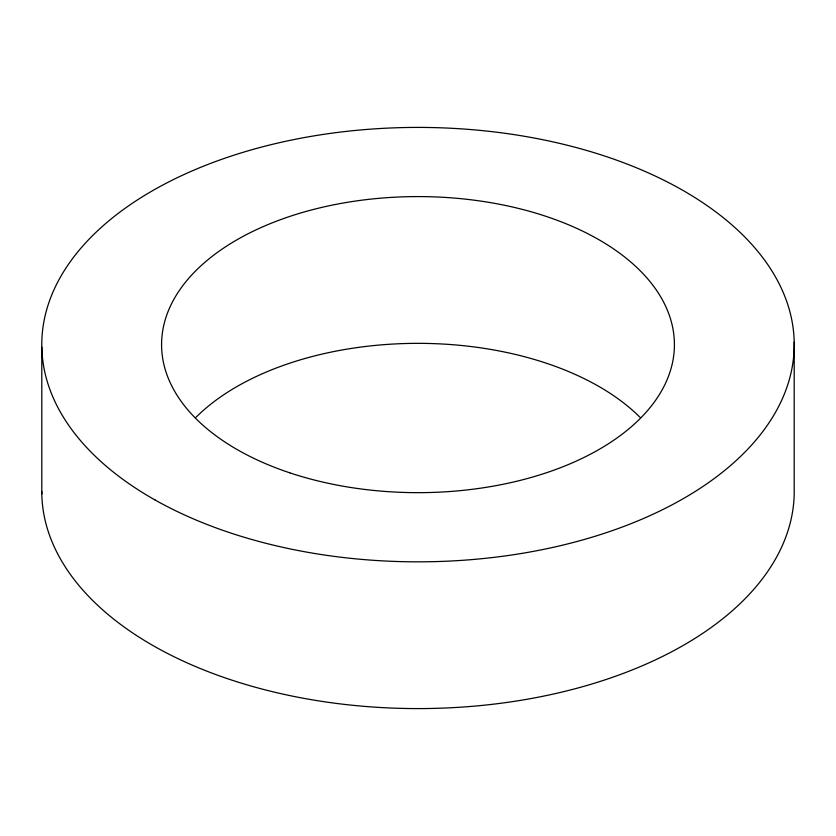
<?xml version="1.0" encoding="UTF-8"?>
<svg xmlns="http://www.w3.org/2000/svg" width="836" height="836" viewBox="0 0 836 836"><rect width="100%" height="100%" fill="white"/><g stroke="black" fill="none" stroke-linecap="round" stroke-linejoin="round"><path stroke-width="1.25" d="M794.2 342.081L794.2 488.83A376.221 217.214 0 0 1 420.236 708.583A376.221 217.214 0 0 1 41.779 491.411M41.8 347.17L41.8 493.919M195.948 417.352A256.412 148.035 0 0 1 640.052 417.352M289.799 472.831A256.412 148.035 0 0 0 674.412 344.631A256.412 148.035 0 0 0 289.799 216.419A256.412 148.035 0 0 0 289.799 472.831M155.099 500.001A376.221 217.214 0 0 0 782.517 398.385A376.221 217.214 0 0 0 316.384 135.484A376.221 217.214 0 0 0 155.099 500.001"/></g></svg>
